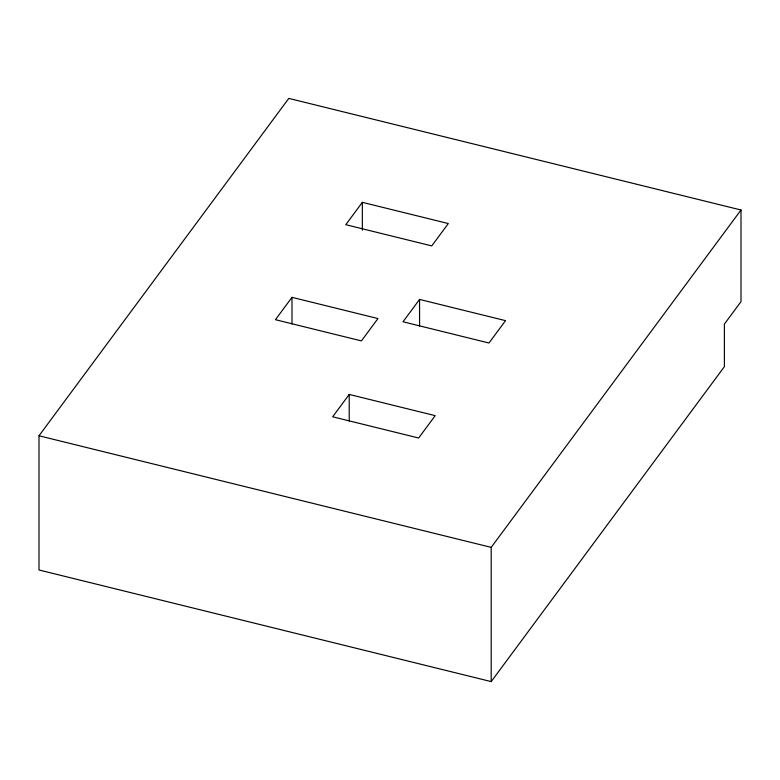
<?xml version="1.0" encoding="UTF-8"?>
<svg xmlns="http://www.w3.org/2000/svg" width="780" height="780" viewBox="0 0 780 780"><rect width="100%" height="100%" fill="white"/><g stroke="black" fill="none" stroke-linecap="round" stroke-linejoin="round"><path stroke-width="1.17" d="M39 435.776L288.805 98.397L741 210.005L741 301.645L724.396 324.07L724.396 366.659L491.195 681.603L39 569.995L39 435.776L491.195 547.375L741 210.005M291.993 297.336L275.447 319.693L361.413 340.909L377.969 318.562L291.993 297.336L291.993 323.944M362.339 202.332L345.793 224.689L431.759 245.905L448.315 223.548L362.339 202.332L362.339 230.139M349.216 394.436L332.67 416.793L418.636 438.009L435.191 415.652L349.216 394.436L349.216 421.044M419.562 299.423L403.016 321.779L488.982 343.005L505.537 320.648L419.562 299.423L419.562 326.03M491.195 547.375L491.195 681.603"/></g></svg>
